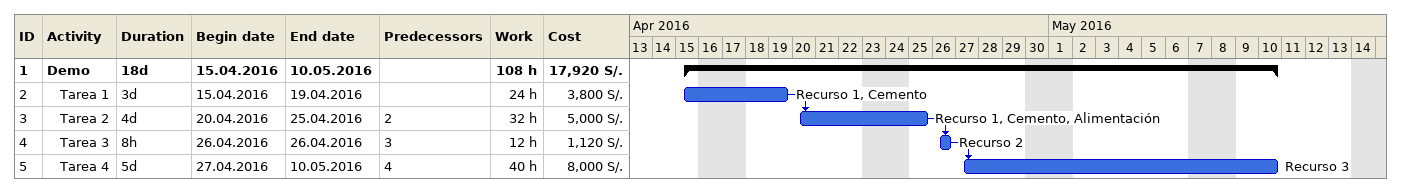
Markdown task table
| ID | Level | Task | Duration | Start | Finish | Predecessors | Resources | Work (h) | Cost (S/.) |
|---|---|---|---|---|---|---|---|---|---|
| 1 | 1 | **Demo** | 18d | 2016-04-15 | 2016-05-10 |  |  | 108 | 17920 |
| 2 | 2 | Tarea 1 | 3d | 2016-04-15 | 2016-04-19 |  | Recurso 1, Cemento | 24 | 3800 |
| 3 | 2 | Tarea 2 | 4d | 2016-04-20 | 2016-04-25 | 2 | Recurso 1, Cemento, Alimentación | 32 | 5000 |
| 4 | 2 | Tarea 3 | 8h | 2016-04-26 | 2016-04-26 | 3 | Recurso 2 | 12 | 1120 |
| 5 | 2 | Tarea 4 | 5d | 2016-04-27 | 2016-05-10 | 4 | Recurso 3 | 40 | 8000 |
